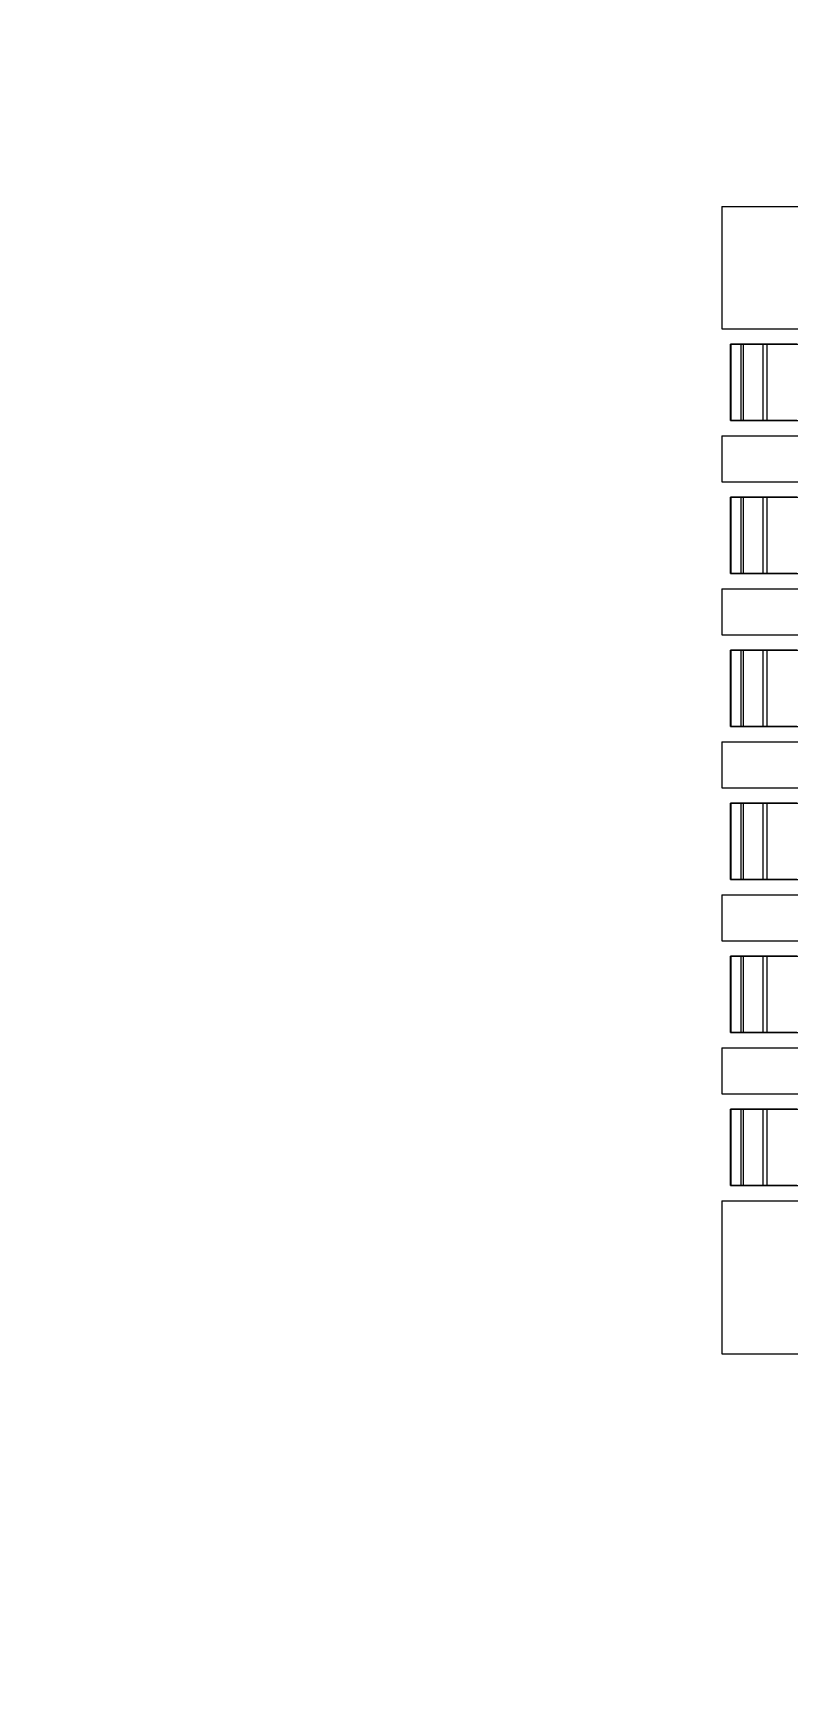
# Model space of a CAD drawing. Header units: millimetres. Extents: x -191664 to 191490, y -197311 to 10263.
# Drawn here: x 24928.1 to 25026.7, y -19702.5 to -19487.3 of the extents above; entities that cross this region are included whole.
import ezdxf

# ---------------------------------------------------------------- set-up
doc = ezdxf.new("R2010")
doc.units = ezdxf.units.MM
for name, color, linetype, lineweight in [('COTAS_INSTALACION_P', 30, 'Continuous', 0), ('COTAS_O', 1, 'Continuous', 0), ('superior_briquetadora', 7, 'Continuous', 0)]:
    doc.layers.add(name, color=color, linetype=linetype, lineweight=lineweight)
doc.dimstyles.new('PLANTA_100', dxfattribs={"dimtxt": 250, "dimasz": 150, "dimexe": 150, "dimexo": 80, "dimgap": 100, "dimtad": 1, "dimtih": 1, "dimtoh": 1, "dimdec": 1, "dimdsep": 46, "dimcen": 0.09, "dimclrd": 1, "dimclre": 1, "dimclrt": 1, "dimadec": 0, "dimazin": 0, "dimtfac": 1, "dimtdec": 4, "dimtofl": 0, "dimtmove": 0, "dimatfit": 3, "dimfxl": 1, "dimtolj": 1, "dimtzin": 0, "dimarcsym": 0})

# ---------------------------------------------------------------- blocks, each defined once
blk = doc.blocks.new('*D5')
at = {"layer": 'COTAS_INSTALACION_P', "color": 1, "lineweight": -2, "transparency": 16777216}
for p, q in [((-1000, -18080), (-1000, -25850)), ((60117.12, -18080), (60117.12, -25850)), ((-850, -25700), (59967.12, -25700))]:
    blk.add_line(p, q, dxfattribs=at)
at = {"layer": 'COTAS_INSTALACION_P', "color": 1, "transparency": 16777216}
for points in [[(-850, -25675), (-850, -25725), (-1000, -25700)], [(59967.12, -25675), (59967.12, -25725), (60117.12, -25700)]]:
    blk.add_solid(points, dxfattribs=at)
at = {"layer": 'Defpoints', "color": 0, "transparency": 16777216}
for p in [(-1000, -18000), (60117.12, -18000), (60117.12, -25700)]:
    blk.add_point(p, dxfattribs=at)
blk = doc.blocks.new('*D37')
at = {"layer": 'COTAS_O', "color": 1, "lineweight": -2, "transparency": 16777216}
for p, q in [((24628.19, -19560), (24628.19, -20930)), ((26828.19, -19560), (26828.19, -20930)), ((24778.19, -20780), (26678.19, -20780))]:
    blk.add_line(p, q, dxfattribs=at)
at = {"layer": 'COTAS_O', "color": 1, "transparency": 16777216}
for points in [[(24778.19, -20755), (24778.19, -20805), (24628.19, -20780)], [(26678.19, -20755), (26678.19, -20805), (26828.19, -20780)]]:
    blk.add_solid(points, dxfattribs=at)
at = {"layer": 'Defpoints', "color": 0, "transparency": 16777216}
for p in [(24628.19, -19480), (26828.19, -19480), (26828.19, -20780)]:
    blk.add_point(p, dxfattribs=at)

msp = doc.modelspace()

# ---------------------------------------------------------------- linework, layer by layer
at = {"layer": 'superior_briquetadora', "color": 9, "true_color": 0xb9c3c2}
for p, q in [((25018.19, -19510), (25018.82, -19510)), ((25018.19, -19510), (25018.19, -19526)), ((25018.82, -19510), (25020.73, -19510)), ((25020.73, -19510), (25023.9, -19510)), ((25023.9, -19510), (25028.33, -19510)), ((25018.19, -19526), (25018.82, -19526)), ((25018.82, -19526), (25020.73, -19526)), ((25020.73, -19526), (25023.9, -19526)), ((25023.9, -19526), (25028.33, -19526)), ((25018.19, -19540), (25018.82, -19540)), ((25018.19, -19540), (25018.19, -19546)), ((25018.82, -19540), (25020.73, -19540)), ((25020.73, -19540), (25023.9, -19540)), ((25023.9, -19540), (25028.33, -19540)), ((25018.19, -19546), (25018.82, -19546)), ((25018.82, -19546), (25020.73, -19546)), ((25020.73, -19546), (25023.9, -19546)), ((25023.9, -19546), (25028.33, -19546)), ((25018.19, -19560), (25018.82, -19560)), ((25018.19, -19560), (25018.19, -19566)), ((25018.82, -19560), (25020.73, -19560)), ((25020.73, -19560), (25023.9, -19560)), ((25023.9, -19560), (25028.33, -19560)), ((25018.19, -19566), (25018.82, -19566)), ((25018.82, -19566), (25020.73, -19566)), ((25020.73, -19566), (25023.9, -19566)), ((25023.9, -19566), (25028.33, -19566)), ((25018.19, -19580), (25018.82, -19580)), ((25018.19, -19580), (25018.19, -19586)), ((25018.82, -19580), (25020.73, -19580)), ((25020.73, -19580), (25023.9, -19580)), ((25023.9, -19580), (25028.33, -19580)), ((25018.19, -19586), (25018.82, -19586)), ((25018.82, -19586), (25020.73, -19586)), ((25020.73, -19586), (25023.9, -19586)), ((25023.9, -19586), (25028.33, -19586)), ((25018.19, -19600), (25018.82, -19600)), ((25018.19, -19600), (25018.19, -19606)), ((25018.82, -19600), (25020.73, -19600)), ((25020.73, -19600), (25023.9, -19600)), ((25023.9, -19600), (25028.33, -19600)), ((25018.19, -19606), (25018.82, -19606)), ((25018.82, -19606), (25020.73, -19606)), ((25020.73, -19606), (25023.9, -19606)), ((25023.9, -19606), (25028.33, -19606)), ((25018.19, -19620), (25018.82, -19620)), ((25018.19, -19620), (25018.19, -19626)), ((25018.82, -19620), (25020.73, -19620)), ((25020.73, -19620), (25023.9, -19620)), ((25023.9, -19620), (25028.33, -19620)), ((25018.19, -19626), (25018.82, -19626)), ((25018.82, -19626), (25020.73, -19626)), ((25020.73, -19626), (25023.9, -19626)), ((25023.9, -19626), (25028.33, -19626)), ((25018.19, -19640), (25018.82, -19640)), ((25018.19, -19640), (25018.19, -19660)), ((25018.82, -19640), (25020.73, -19640)), ((25020.73, -19640), (25023.9, -19640)), ((25023.9, -19640), (25028.33, -19640)), ((25018.19, -19660), (25018.82, -19660)), ((25018.82, -19660), (25020.73, -19660)), ((25020.73, -19660), (25023.9, -19660)), ((25023.9, -19660), (25028.33, -19660))]:
    msp.add_line(p, q, dxfattribs=at)
at = {"layer": 'superior_briquetadora', "color": 117, "true_color": 0x376c5b}
for p, q in [((25019.33, -19528), (25019.43, -19528)), ((25020.73, -19528), (25019.33, -19528)), ((25019.33, -19538), (25019.33, -19528)), ((25019.43, -19528), (25021.03, -19528)), ((25019.43, -19538), (25019.43, -19528)), ((25023.62, -19528), (25020.73, -19528)), ((25020.73, -19538), (25020.73, -19528)), ((25021.03, -19528), (25024.12, -19528)), ((25021.03, -19538), (25021.03, -19528)), ((25027.99, -19528), (25023.62, -19528)), ((25023.62, -19538), (25023.62, -19528)), ((25024.12, -19528), (25028.69, -19528)), ((25024.12, -19538), (25024.12, -19528)), ((25020.73, -19538), (25019.33, -19538)), ((25019.33, -19538), (25019.43, -19538)), ((25019.43, -19538), (25021.03, -19538)), ((25023.62, -19538), (25020.73, -19538)), ((25021.03, -19538), (25024.12, -19538)), ((25027.99, -19538), (25023.62, -19538)), ((25024.12, -19538), (25028.69, -19538)), ((25019.33, -19548), (25019.43, -19548)), ((25020.73, -19548), (25019.33, -19548)), ((25019.33, -19558), (25019.33, -19548)), ((25019.43, -19548), (25021.03, -19548)), ((25019.43, -19558), (25019.43, -19548)), ((25023.62, -19548), (25020.73, -19548)), ((25020.73, -19558), (25020.73, -19548)), ((25021.03, -19548), (25024.12, -19548)), ((25021.03, -19558), (25021.03, -19548)), ((25027.99, -19548), (25023.62, -19548)), ((25023.62, -19558), (25023.62, -19548)), ((25024.12, -19548), (25028.69, -19548)), ((25024.12, -19558), (25024.12, -19548)), ((25020.73, -19558), (25019.33, -19558)), ((25019.33, -19558), (25019.43, -19558)), ((25019.43, -19558), (25021.03, -19558)), ((25023.62, -19558), (25020.73, -19558)), ((25021.03, -19558), (25024.12, -19558)), ((25027.99, -19558), (25023.62, -19558)), ((25024.12, -19558), (25028.69, -19558)), ((25019.33, -19568), (25019.43, -19568)), ((25020.73, -19568), (25019.33, -19568)), ((25019.33, -19578), (25019.33, -19568)), ((25019.43, -19568), (25021.03, -19568)), ((25019.43, -19578), (25019.43, -19568)), ((25023.62, -19568), (25020.73, -19568)), ((25020.73, -19578), (25020.73, -19568)), ((25021.03, -19568), (25024.12, -19568)), ((25021.03, -19578), (25021.03, -19568)), ((25027.99, -19568), (25023.62, -19568)), ((25023.62, -19578), (25023.62, -19568)), ((25024.12, -19568), (25028.69, -19568)), ((25024.12, -19578), (25024.12, -19568)), ((25020.73, -19578), (25019.33, -19578)), ((25019.33, -19578), (25019.43, -19578)), ((25019.43, -19578), (25021.03, -19578)), ((25023.62, -19578), (25020.73, -19578)), ((25021.03, -19578), (25024.12, -19578)), ((25027.99, -19578), (25023.62, -19578)), ((25024.12, -19578), (25028.69, -19578)), ((25019.33, -19588), (25019.43, -19588)), ((25020.73, -19588), (25019.33, -19588)), ((25019.33, -19598), (25019.33, -19588)), ((25019.43, -19588), (25021.03, -19588)), ((25019.43, -19598), (25019.43, -19588)), ((25023.62, -19588), (25020.73, -19588)), ((25020.73, -19598), (25020.73, -19588)), ((25021.03, -19588), (25024.12, -19588)), ((25021.03, -19598), (25021.03, -19588)), ((25027.99, -19588), (25023.62, -19588)), ((25023.62, -19598), (25023.62, -19588)), ((25024.12, -19588), (25028.69, -19588)), ((25024.12, -19598), (25024.12, -19588)), ((25020.73, -19598), (25019.33, -19598)), ((25019.33, -19598), (25019.43, -19598)), ((25019.43, -19598), (25021.03, -19598)), ((25023.62, -19598), (25020.73, -19598)), ((25021.03, -19598), (25024.12, -19598)), ((25027.99, -19598), (25023.62, -19598)), ((25024.12, -19598), (25028.69, -19598)), ((25019.33, -19608), (25019.43, -19608)), ((25020.73, -19608), (25019.33, -19608)), ((25019.33, -19618), (25019.33, -19608)), ((25019.43, -19608), (25021.03, -19608)), ((25019.43, -19618), (25019.43, -19608)), ((25023.62, -19608), (25020.73, -19608)), ((25020.73, -19618), (25020.73, -19608)), ((25021.03, -19608), (25024.12, -19608)), ((25021.03, -19618), (25021.03, -19608)), ((25027.99, -19608), (25023.62, -19608)), ((25023.62, -19618), (25023.62, -19608)), ((25024.12, -19608), (25028.69, -19608)), ((25024.12, -19618), (25024.12, -19608)), ((25020.73, -19618), (25019.33, -19618)), ((25019.33, -19618), (25019.43, -19618)), ((25019.43, -19618), (25021.03, -19618)), ((25023.62, -19618), (25020.73, -19618)), ((25021.03, -19618), (25024.12, -19618)), ((25027.99, -19618), (25023.62, -19618)), ((25024.12, -19618), (25028.69, -19618)), ((25019.33, -19628), (25019.43, -19628)), ((25020.73, -19628), (25019.33, -19628)), ((25019.33, -19638), (25019.33, -19628)), ((25019.43, -19628), (25021.03, -19628)), ((25019.43, -19638), (25019.43, -19628)), ((25023.62, -19628), (25020.73, -19628)), ((25020.73, -19638), (25020.73, -19628)), ((25021.03, -19628), (25024.12, -19628)), ((25021.03, -19638), (25021.03, -19628)), ((25027.99, -19628), (25023.62, -19628)), ((25023.62, -19638), (25023.62, -19628)), ((25024.12, -19628), (25028.69, -19628)), ((25024.12, -19638), (25024.12, -19628)), ((25020.73, -19638), (25019.33, -19638)), ((25019.33, -19638), (25019.43, -19638)), ((25019.43, -19638), (25021.03, -19638)), ((25023.62, -19638), (25020.73, -19638)), ((25021.03, -19638), (25024.12, -19638)), ((25027.99, -19638), (25023.62, -19638)), ((25024.12, -19638), (25028.69, -19638))]:
    msp.add_line(p, q, dxfattribs=at)

# ---------------------------------------------------------------- dimensions: what is measured, and where the dimension line sits
at = {"layer": 'COTAS_INSTALACION_P'}
dim = msp.add_aligned_dim(p1=(-1000, -18000), p2=(60117.12, -18000), distance=-7700, text='<> P', dimstyle='PLANTA_100', dxfattribs=at)
dim.commit()
dim.dimension.update_dxf_attribs({"geometry": '*D5', "text_midpoint": (29558.56, -25700)})
at = {"layer": 'COTAS_O'}
dim = msp.add_aligned_dim(p1=(24628.19, -19480), p2=(26828.19, -19480), distance=-1300, text='<> O', dimstyle='PLANTA_100', dxfattribs=at)
dim.commit()
dim.dimension.update_dxf_attribs({"geometry": '*D37', "text_midpoint": (25728.19, -20780)})

doc.saveas('drawing.dxf')
